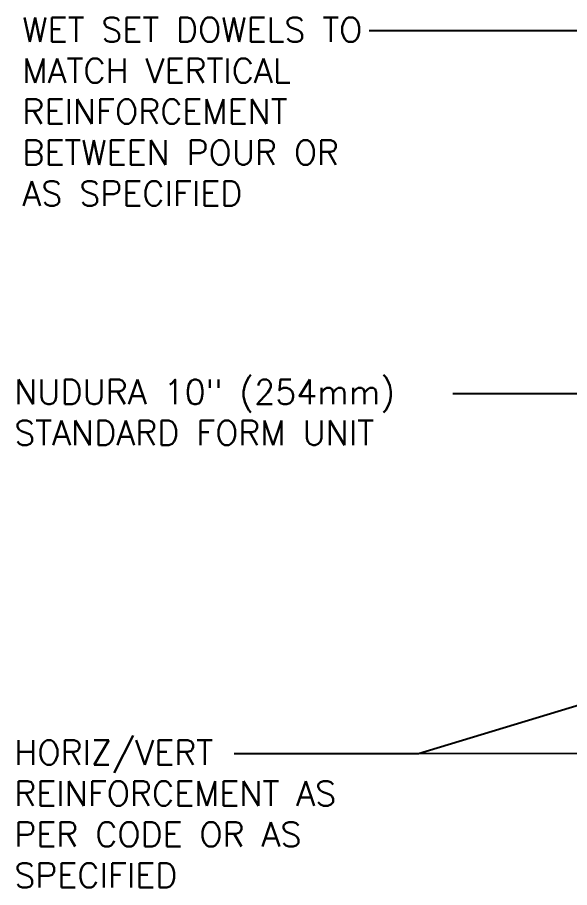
# Model space of a CAD drawing. Header units: inches. Extents: x 100.8 to 151.3, y -9.8 to 56.6.
# Drawn here: x 100.78 to 117.64, y 21.52 to 48.09 of the extents above; entities that cross this region are included whole.
import ezdxf

# ---------------------------------------------------------------- set-up
doc = ezdxf.new("R2010")
doc.units = ezdxf.units.IN
doc.header["$LTSCALE"] = 0.5
doc.header["$MEASUREMENT"] = 0
doc.layers.add('TEXT', color=4, linetype='Continuous')
doc.styles.add('DIM', font='romans.shx', dxfattribs={"width": 0.7})
doc.styles.add('ROMANS', font='romans.shx', dxfattribs={"height": 1.125})
doc.dimstyles.new('ext_12', dxfattribs={"dimscale": 12, "dimtxt": 0.09375, "dimasz": 0.09375, "dimexe": 0.09375, "dimexo": 0.0625, "dimgap": 0.0625, "dimtad": 1, "dimdec": 1, "dimzin": 3, "dimdsep": 46, "dimlunit": 4, "dimtxsty": 'DIM', "dimcen": 0.09, "dimdle": 0.09375, "dimclrt": 4, "dimadec": 0, "dimazin": 0, "dimtfac": 1, "dimtdec": 1, "dimtmove": 2, "dimatfit": 3, "dimfxl": 1, "dimfrac": 2, "dimtolj": 1, "dimtzin": 0, "dimarcsym": 0})

msp = doc.modelspace()

# ---------------------------------------------------------------- texts
at = {"layer": 'TEXT', "char_height": 0.75, "attachment_point": 4, "style": 'ROMANS'}
for s, insert, width in [('WET SET DOWELS TO MATCH VERTICAL REINFORCEMENT BETWEEN POUR OR AS SPECIFIED ', (100.929, 45.218), 11.70168), ('NUDURA 10" (254mm) STANDARD FORM UNIT', (100.679, 36.03), 13.66614), ('HORIZ/VERT REINFORCEMENT AS PER CODE OR AS SPECIFIED', (100.679, 23.769), 11.69947)]:
    msp.add_mtext(s, dxfattribs=dict(at, insert=insert, width=width))

# ---------------------------------------------------------------- leaders
at = {"layer": 'TEXT'}
for points in [[(126.186, 47.685), (111.523, 47.685)], [(121.652, 36.593), (114.079, 36.593)], [(127.507, 29.996), (113.03, 25.605), (107.395, 25.605)], [(126.583, 25.619), (107.395, 25.605)]]:
    msp.add_leader(points, dimstyle='ext_12', override={"dimgap": 0.0625, "dimtad": 0}, dxfattribs=at)

doc.saveas('drawing.dxf')
